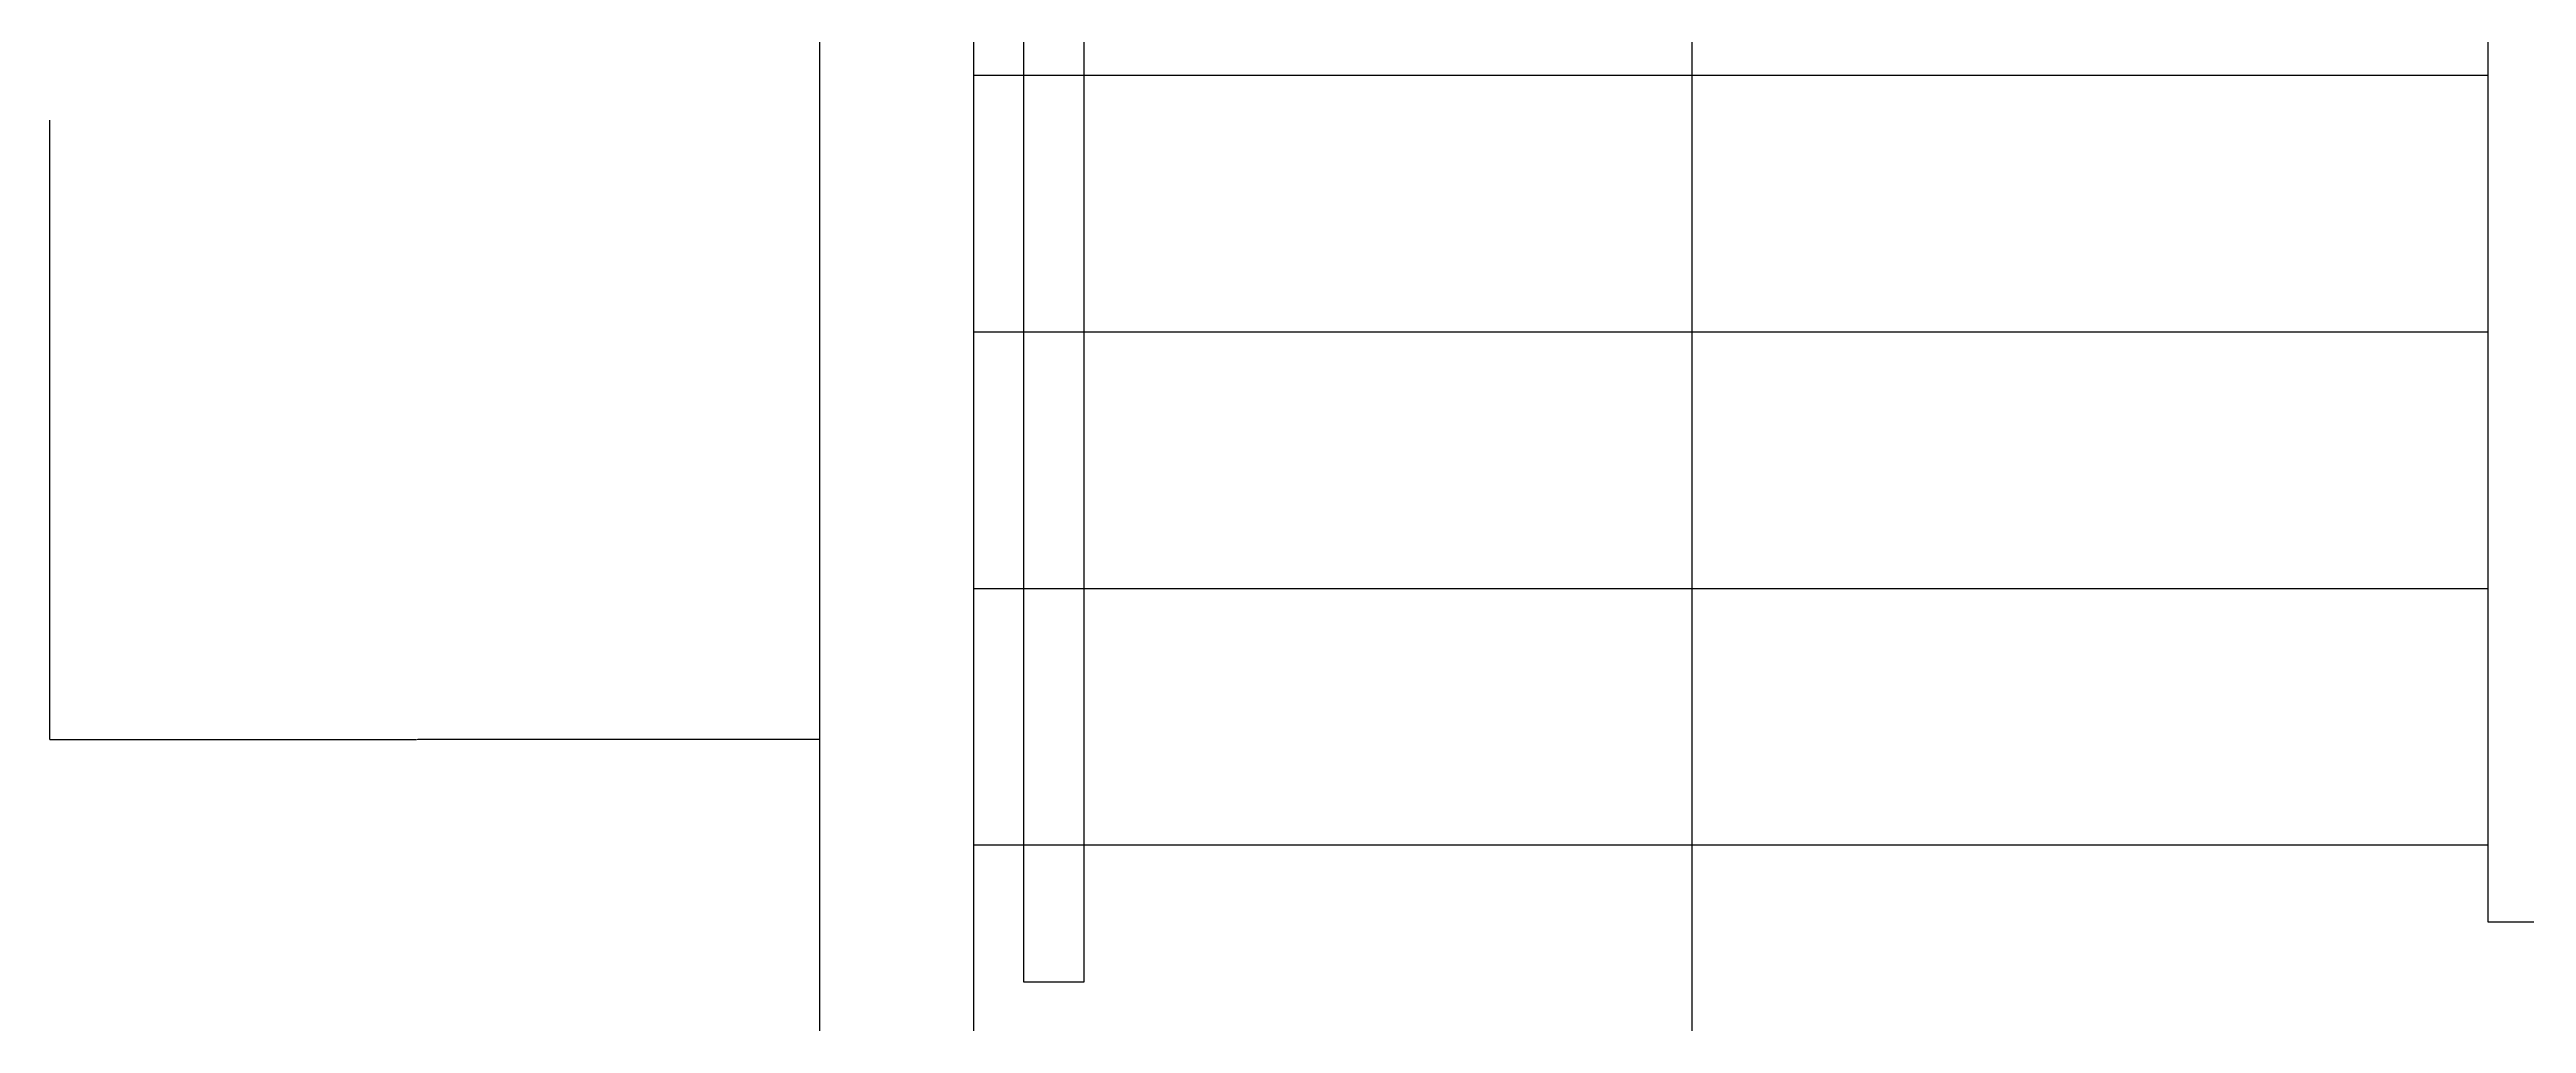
# Model space of a CAD drawing. Extents: x -68523 to 336700, y -113452 to 119396.
# Drawn here: x 210400 to 212813, y -23824 to -22875 of the extents above; entities that cross this region are included whole.
import ezdxf

# ---------------------------------------------------------------- set-up
doc = ezdxf.new("R2010")
doc.units = 0
doc.header["$LTSCALE"] = 1000
doc.header["$MEASUREMENT"] = 0
doc.layers.get('0').update_dxf_attribs({"linetype": 'CONTINUOUS'})
doc.layers.get('DEFPOINTS').update_dxf_attribs({"linetype": 'CONTINUOUS'})
for name, color, linetype in [('s5144a$0$DIM', 7, 'CONTINUOUS'), ('s5144a$0$RC', 2, 'CONTINUOUS'), ('s5144a$0$STEP', 11, 'CONTINUOUS')]:
    doc.layers.add(name, color=color, linetype=linetype)
doc.styles.add('s5144a$0$STANDARD', font='SIMPLEX')
doc.dimstyles.new('s5144a$0$STANDARD', dxfattribs={"dimtxt": 0.18, "dimasz": 0.18, "dimexe": 0.18, "dimexo": 0.0625, "dimgap": 0.09, "dimtad": 0, "dimtih": 1, "dimtoh": 1, "dimdec": 4, "dimzin": 0, "dimdsep": 46, "dimtxsty": 's5144a$0$STANDARD', "dimcen": 0.09, "dimadec": 0, "dimazin": 0, "dimtfac": 1, "dimtdec": 4, "dimtofl": 0, "dimtmove": 0, "dimatfit": 3, "dimfxl": 1, "dimtolj": 1, "dimtzin": 0, "dimarcsym": 0})

# ---------------------------------------------------------------- blocks, each defined once
blk = doc.blocks.new('*D279')
at = {"layer": 'DEFPOINTS', "color": 0, "linetype": 'Continuous', "transparency": 16777216}
for p in [(210400, -22943.9), (211150, -22943.9), (210400, -23547.3)]:
    blk.add_point(p, dxfattribs=at)
at = {"layer": 's5144a$0$DIM', "color": 0, "linetype": 'Continuous', "lineweight": -2, "transparency": 16777216}
for p, q in [((210400, -22943.9), (210400, -23547.4)), ((211150, -22943.9), (211150, -23547.4)), ((210400.2, -23547.3), (210757.3, -23547.3)), ((211149.8, -23547.3), (210758.7, -23547.3))]:
    blk.add_line(p, q, dxfattribs=at)
at = {"layer": 's5144a$0$DIM', "color": 0, "linetype": 'Continuous', "transparency": 16777216}
for points in [[(210400.2, -23547.2), (210400.2, -23547.3), (210400, -23547.3)], [(211149.8, -23547.2), (211149.8, -23547.3), (211150, -23547.3)]]:
    blk.add_solid(points, dxfattribs=at)
at = {"layer": 's5144a$0$DIM', "color": 0, "linetype": 'Continuous', "transparency": 16777216, "insert": (210758, -23547.3), "char_height": 0.18, "attachment_point": 5, "style": 's5144a$0$STANDARD'}
blk.add_mtext('\\A1;750.0000', dxfattribs=at)
blk = doc.blocks.new('s5144a')
at = {"layer": 's5144a$0$RC', "linetype": 'Continuous'}
for p, q in [((211300, -21300), (211300, -25150)), ((211150, -21450), (211150, -25300))]:
    blk.add_line(p, q, dxfattribs=at)
at = {"layer": 's5144a$0$STEP', "linetype": 'Continuous'}
for p, q in [((212775, -21600), (212775, -23725)), ((211999.47856, -21650), (211999.47856, -24527.25203)), ((212775, -23725), (213225, -23725))]:
    blk.add_line(p, q, dxfattribs=at)
at = {"layer": 's5144a$0$STEP'}
for p, q in [((211300, -22900), (212775, -22900)), ((211300, -23150), (212775, -23150)), ((211300, -23400), (212775, -23400)), ((211300, -23650), (212775, -23650))]:
    blk.add_line(p, q, dxfattribs=at)
at = {"layer": 's5144a$0$STEP', "linetype": 'Continuous'}
blk.add_lwpolyline([(211348.67371, -21538.37472), (211348.67371, -23783.33843), (211407.82017, -23783.33843), (211407.82017, -21538.37472)], close=True, dxfattribs=at)
at = {"layer": 's5144a$0$DIM', "linetype": 'Continuous'}
dim = blk.add_linear_dim(base=(210400, -23547.26966), p1=(211150, -22943.85163), p2=(210400, -22943.85163), dimstyle='s5144a$0$STANDARD', override={"dimscale": 1}, dxfattribs=at)
dim.commit()
dim.dimension.update_dxf_attribs({"geometry": '*D279', "text_midpoint": (210758.00254, -23547.26966), "dimtype": 128})

msp = doc.modelspace()

# ---------------------------------------------------------------- block references
msp.add_blockref('s5144a', (0, 0))

doc.saveas('drawing.dxf')
